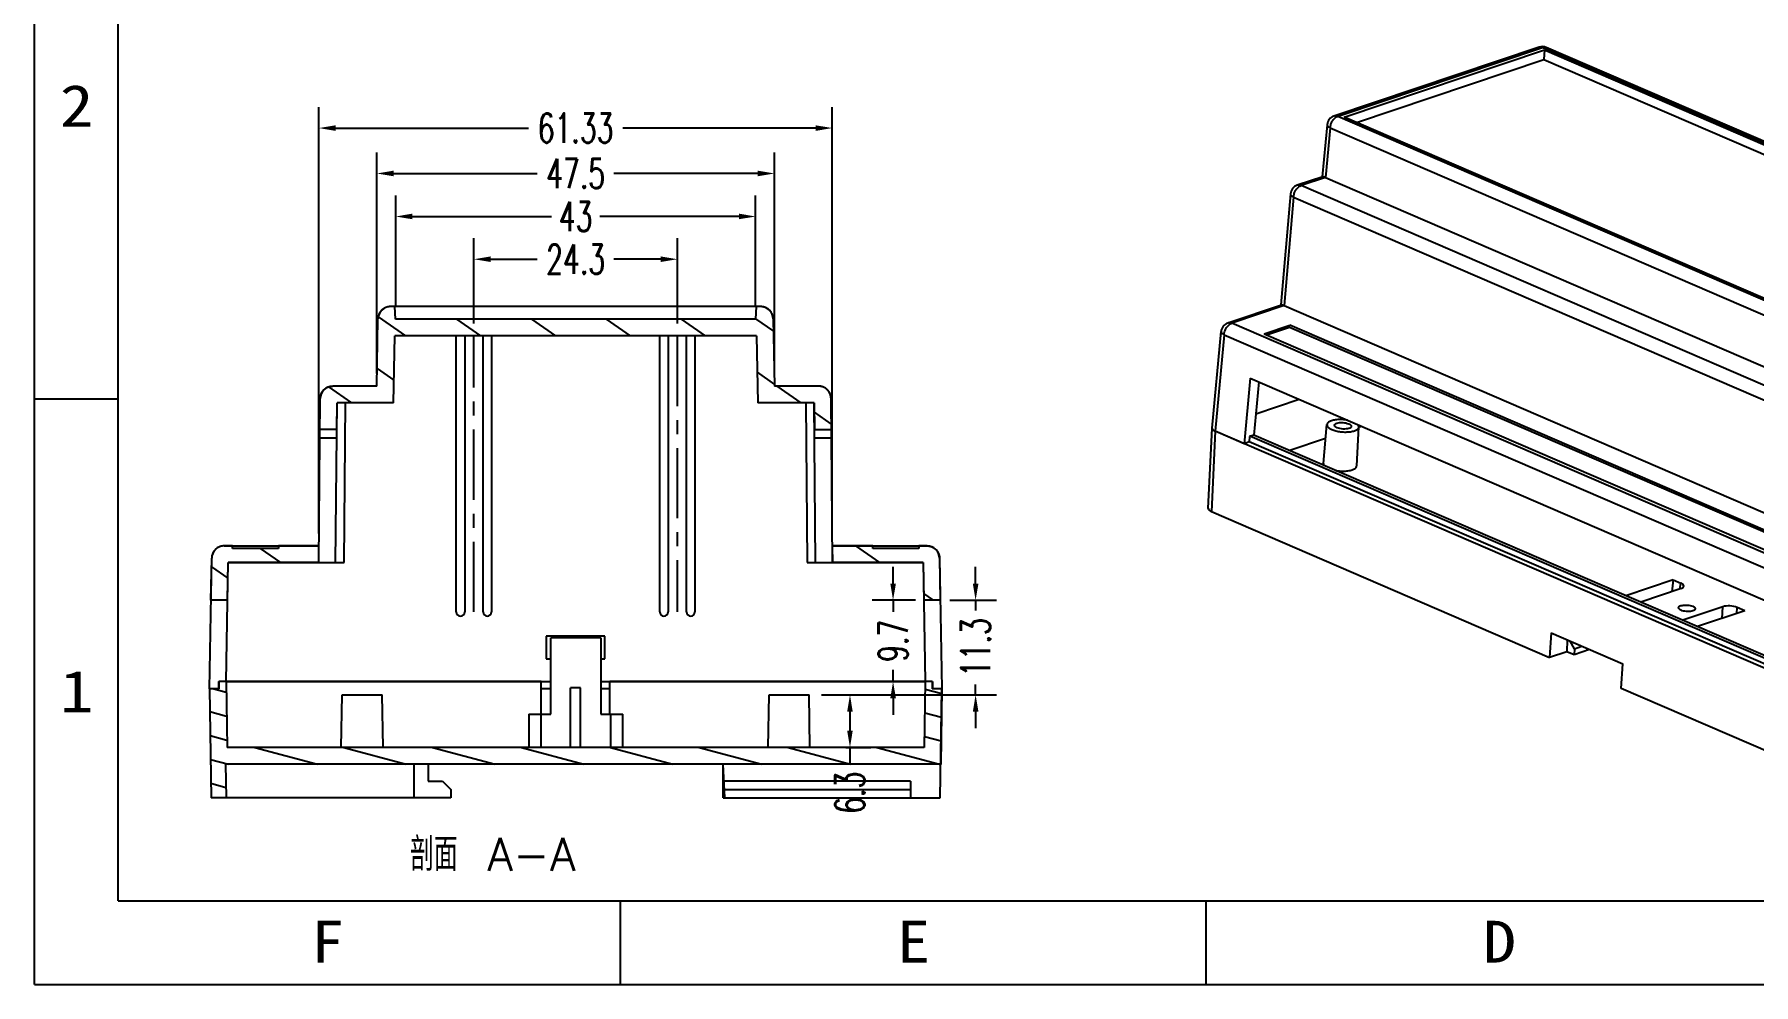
# Model space of a CAD drawing. Header units: millimetres. Extents: x 935 to 1355, y 520 to 817.
# Drawn here: x 934.9 to 1140.3, y 520 to 633.5 of the extents above; entities that cross this region are included whole.
import ezdxf
from ezdxf.enums import TextEntityAlignment as Align

# ---------------------------------------------------------------- set-up
doc = ezdxf.new("R2010")
doc.units = ezdxf.units.MM
doc.header["$MEASUREMENT"] = 0
doc.linetypes.add('CENTER', pattern=[50.8, 31.75, -6.35, 6.35, -6.35])
doc.layers.get('0').update_dxf_attribs({"linetype": 'CONTINUOUS'})
doc.layers.get('Defpoints').update_dxf_attribs({"linetype": 'CONTINUOUS'})
for name, color, linetype in [('2', 7, 'CONTINUOUS'), ('3', 7, 'CONTINUOUS'), ('dim', 3, 'CONTINUOUS')]:
    doc.layers.add(name, color=color, linetype=linetype)
doc.styles.add('romans', font='romans.shx', dxfattribs={"width": 0.67, "bigfont": 'fangsong.shx'})
doc.styles.get("Standard").update_dxf_attribs({"font": 'txt', "bigfont": 'gbcbig.shx'})
doc.styles.add('TEXTSTYLE_0', font='txt', dxfattribs={"width": 0.8})
doc.dimstyles.new('MSTD', dxfattribs={"dimtxt": 3.5, "dimasz": 2, "dimexe": 2.5, "dimexo": 1.5, "dimgap": 1, "dimtad": 0, "dimzin": 0, "dimdsep": 46, "dimtxsty": 'romans', "dimcen": 0, "dimclrd": 5, "dimclre": 5, "dimclrt": 3, "dimadec": 0, "dimazin": 0, "dimtfac": 1, "dimtdec": 4, "dimtofl": 0, "dimtmove": 0, "dimatfit": 3, "dimfxl": 0, "dimtolj": 1, "dimtzin": 0, "dimarcsym": 0})

# ---------------------------------------------------------------- blocks, each defined once
blk = doc.blocks.new('SUN_6HWZ35TKXU86YGHH1AY77V3D6FJ')
at = {"color": 7, "linetype": 'Continuous'}
for p, q in [((-420, 0), (-420, 297)), ((-410, 10), (-410, 287)), ((-420, 70), (-410, 70)), ((-410, 10), (-10, 10)), ((-350, 0), (-350, 10)), ((-280, 0), (-280, 10)), ((-420, 0), (0, 0))]:
    blk.add_line(p, q, dxfattribs=at)
at = {"color": 2, "style": 'TEXTSTYLE_0'}
for s, width, p, p2 in [('2', 1.030029, (-416.95, 102.54), (-412.95, 102.54)), ('1', 1.030029, (-416.95, 32.54), (-412.95, 32.54)), ('F', 0.937143, (-386.98, 2.63), (-382.98, 2.63)), ('E', 0.858217, (-316.98, 2.63), (-312.98, 2.63)), ('D', 0.792749, (-246.98, 2.63), (-242.98, 2.63))]:
    blk.add_text(s, height=5, dxfattribs=dict(at, width=width)).set_placement(p, p2, align=Align.FIT)
blk = doc.blocks.new('*U1')
at = {"layer": '2', "color": 7, "linetype": 'Continuous'}
for p, q in [((-117.8, 57.57), (-124.29, 55.38)), ((-131.37, 41.26), (-130.79, 53.26)), ((-130.34, 52.81), (-130.91, 40.81)), ((-18.34, 4.46), (-130.34, 52.81)), ((-22.54, 7.75), (-125.19, 52.06)), ((-22.51, 8.17), (-124.58, 52.24)), ((-113.85, 51.73), (-119.21, 49.92)), ((-114.18, 48.01), (-113.66, 53.81)), ((-109.2, 47.65), (-108.89, 53.47)), ((-108.46, 53.54), (-108.87, 53.4)), ((-22.6, 6.92), (-125.25, 51.24)), ((-130.91, 40.81), (-80.42, 19.01)), ((-61.97, 30.61), (-69.01, 28.25)), ((-60.78, 29.3), (-66.78, 27.28)), ((-61.97, 30.61), (-62.17, 28.83)), ((-61.97, 30.61), (-60.82, 30.11)), ((-60.95, 29.24), (-60.82, 30.11)), ((-54.53, 26.6), (-60.52, 24.58)), ((-51.26, 25.99), (-58.3, 23.62)), ((-54.65, 24.85), (-54.53, 26.6)), ((-52.47, 25.58), (-52.41, 26.49)), ((-51.26, 25.99), (-52.41, 26.49)), ((15.89, 15.15), (42.33, 24.04)), ((41.19, 12.08), (42.33, 24.04)), ((41.61, 12.43), (42.75, 24.39)), ((-80.19, 22.68), (-80.42, 19.01)), ((-80.19, 22.68), (-69.48, 18.06)), ((-77.76, 21.63), (-77.82, 19.88)), ((-76.71, 20.33), (-77.35, 21.45)), ((-76.71, 20.33), (-75.61, 20.7)), ((-77.82, 19.88), (-80.42, 19.01)), ((-76.74, 19.42), (-77.82, 19.88)), ((-76.71, 20.33), (-76.74, 19.42)), ((-74.43, 20.2), (-76.74, 19.42)), ((-69.7, 14.38), (-69.48, 18.06)), ((10.88, 17.19), (14.71, 18.48)), ((10.93, 18.11), (14.77, 19.4)), ((14.3, 20.31), (14.77, 19.4)), ((14.71, 18.48), (14.77, 19.4)), ((-19.21, -7.42), (-69.7, 14.38)), ((-16.23, 4.34), (10.21, 13.24)), ((10.21, 13.24), (9.52, 4.98)), ((13.46, 12.75), (13.57, 14.37)), ((13.46, 12.75), (14.23, 13.01)), ((14.32, 14.08), (13.62, 14.38)), ((13.84, 7.48), (14.24, 13.01)), ((15.2, 6.9), (15.89, 15.15)), ((15.2, 6.9), (25.6, 10.4)), ((25.29, 6.73), (41.19, 12.08)), ((25.29, 6.73), (25.6, 10.4)), ((19.43, 7.02), (17.74, 7.75)), ((18.98, 8.17), (19.54, 7.93)), ((19.54, 7.93), (19.43, 7.02)), ((19.93, 8.49), (19.54, 7.93)), ((21.46, 9), (21.3, 7.65)), ((23.18, 6.84), (23.41, 9.66)), ((9.61, 6.06), (13.84, 7.48)), ((13.84, 7.48), (15.2, 6.9)), ((19.43, 7.02), (21.3, 7.65)), ((23.18, 6.84), (21.3, 7.65)), ((-19.21, -7.42), (-18.34, 4.46)), ((-16.23, 4.34), (-17.09, -7.53)), ((0.15, 1.83), (9.52, 4.98)), ((0.15, 1.83), (-0.15, -1.83)), ((-0.15, -1.83), (-17.09, -7.53))]:
    blk.add_line(p, q, dxfattribs=at)
blk.add_arc((-661.08, 69.63), 677.68, 355.20814, 355.34554, dxfattribs=at)
for centre, ratio, start_param, end_param in [((-129.3, 53.16), 0.382076, -3.13289, -2.311247), ((-129.87, 41.16), 0.382076, -3.13289, -2.311247), ((-61.86, 29.77), 0.381125, 5.544072, 7.112129), ((-53.45, 26.13), 0.38321, 0.832014, 2.400071), ((41.25, 24.51), 0.382076, -0.740214, -0.009382), ((40.11, 12.54), 0.382076, -0.740214, -0.009381), ((24.22, 7.19), 0.382162, -2.311035, -0.740239), ((-17.3, 4.81), 0.382256, -2.310982, -0.740422), ((-18.17, -7.07), 0.382256, -2.310982, -0.740422)]:
    blk.add_ellipse(centre, major_axis=(1.5, -0.11), ratio=ratio, start_param=start_param, end_param=end_param, dxfattribs=at)
for points, start_tangent, end_tangent in [([(-112.99, 54.37), (-113.42, 54.16), (-113.64, 53.9), (-113.65, 53.81)], (-0.947798, -0.318872), (-0.063635, -0.997973)), ([(-110.58, 54.46), (-110.94, 54.52), (-111.69, 54.56), (-112.39, 54.51), (-112.99, 54.37)], (-0.984382, 0.176047), (-0.947798, -0.318872)), ([(-112.52, 53.72), (-112.43, 53.88), (-112.17, 54.02)], (0.114663, 0.993404), (0.947798, 0.318872)), ([(-112.17, 54.02), (-111.77, 54.1), (-111.3, 54.11), (-110.82, 54.05), (-110.41, 53.92), (-110.13, 53.75), (-110.03, 53.56), (-110.03, 53.54)], (0.947798, 0.318872), (-0.114663, -0.993404)), ([(-113.65, 53.81), (-113.62, 53.61), (-113.38, 53.33), (-112.93, 53.07), (-112.32, 52.87), (-111.61, 52.74), (-110.86, 52.7), (-110.15, 52.75), (-109.56, 52.89)], (-0.063635, -0.997973), (0.947798, 0.318872)), ([(-110.38, 53.24), (-110.78, 53.16), (-111.25, 53.15), (-111.73, 53.21), (-112.14, 53.34), (-112.42, 53.51), (-112.52, 53.7), (-112.52, 53.72)], (-0.947798, -0.318872), (0.114663, 0.993404)), ([(-110.03, 53.54), (-110.11, 53.38), (-110.38, 53.24)], (-0.114663, -0.993404), (-0.947798, -0.318872)), ([(-109.56, 52.89), (-109.13, 53.1), (-108.91, 53.36), (-108.89, 53.46)], (0.947798, 0.318872), (0.032104, 0.999485)), ([(-108.89, 53.46), (-108.93, 53.64), (-109.03, 53.81)], (0.032104, 0.999485), (-0.6753, 0.737543)), ([(-114.18, 48.01), (-114.15, 47.81), (-114.07, 47.67)], (-0.063629, -0.997974), (0.621738, -0.783225)), ([(-112.33, 46.94), (-112.04, 46.9), (-111.26, 46.85), (-110.52, 46.91), (-109.9, 47.05)], (0.986969, -0.16091), (0.947798, 0.318872)), ([(-109.9, 47.05), (-109.45, 47.27), (-109.22, 47.54), (-109.2, 47.65)], (0.947798, 0.318872), (0.032096, 0.999485)), ([(-61.15, 26.46), (-61.14, 26.48), (-61.04, 26.63), (-60.8, 26.76)], (0.037948, 0.99928), (0.947798, 0.318872)), ([(-59, 25.98), (-59.35, 25.9), (-59.77, 25.88), (-60.2, 25.92), (-60.6, 26.01), (-60.91, 26.15), (-61.1, 26.31), (-61.15, 26.46)], (-0.947798, -0.318872), (0.037948, 0.99928)), ([(-60.8, 26.76), (-60.45, 26.83), (-60.03, 26.85), (-59.6, 26.81), (-59.2, 26.72), (-58.89, 26.59), (-58.7, 26.43), (-58.65, 26.28)], (0.947798, 0.318872), (-0.037948, -0.99928)), ([(-58.65, 26.28), (-58.66, 26.26), (-58.76, 26.1), (-59, 25.98)], (-0.037948, -0.99928), (-0.947798, -0.318872)), ([(14.28, 13.59), (13.97, 13.6), (13.53, 13.56), (13.52, 13.56)], (-0.997314, 0.073239), (-0.989354, -0.145529))]:
    blk.add_spline(points, degree=3, dxfattribs=dict(at, start_tangent=start_tangent, end_tangent=end_tangent))
at = {"layer": '3', "color": 7, "linetype": 'Continuous'}
for p, q in [((-81.97, 110.21), (-112.62, 99.9)), ((-111.68, 99.99), (-81.77, 110.05)), ((-111.07, 99.72), (-81.16, 109.78)), ((-109.26, 98.94), (-81.26, 108.36)), ((-81.77, 110.05), (-81.4, 110.17)), ((-81.4, 110.17), (30.04, 62.05)), ((-81.16, 109.78), (-81.26, 108.36)), ((-81.26, 108.36), (27.16, 61.55)), ((-81.16, 109.78), (29.07, 62.19)), ((30.54, 62.05), (-80.9, 110.16)), ((-113.63, 98.61), (-114.35, 90.84)), ((-113.18, 98.15), (-113.86, 90.74)), ((-113.18, 98.15), (-1.74, 50.04)), ((-112.04, 99.86), (-111.68, 99.99)), ((-0.6, 51.74), (-112.04, 99.86)), ((-0.83, 52.13), (-111.07, 99.72)), ((-114.28, 90.84), (-118.09, 89.56)), ((-113.86, 90.74), (-117.51, 89.52)), ((-113.86, 90.74), (-2.31, 42.58)), ((-119.11, 88.26), (-120.52, 71.68)), ((-118.65, 87.8), (-120.04, 71.58)), ((-118.65, 87.8), (-7.09, 39.63)), ((-5.96, 41.35), (-117.51, 89.52)), ((-120.46, 71.67), (-128.46, 68.98)), ((-120.04, 71.58), (-127.88, 68.94)), ((-120.04, 71.58), (-8.25, 23.31)), ((-130.79, 53.27), (-129.47, 67.7)), ((-129.02, 67.23), (-130.34, 52.81)), ((-129.02, 67.23), (-17.22, 18.97)), ((-16.08, 20.68), (-127.88, 68.94)), ((-123.03, 67.37), (-119.22, 68.65)), ((-123.03, 67.37), (-19.58, 22.7)), ((-122.68, 67.22), (-119.24, 68.37)), ((-119.24, 68.37), (-119.22, 68.65)), ((-119.24, 68.37), (-16.14, 23.86)), ((-15.77, 23.99), (-119.22, 68.65)), ((-0.83, 52.13), (29.07, 62.19)), ((29.68, 61.93), (-0.22, 51.87)), ((30.04, 62.05), (29.68, 61.93)), ((-125.13, 60.73), (-126.03, 50.95)), ((-125.13, 60.73), (-21.89, 16.16)), ((-123.85, 60.18), (-124.58, 52.24)), ((0.38, 49.91), (31.02, 60.22)), ((30.57, 51.48), (31.02, 60.22)), ((31.44, 60.59), (31.04, 52.77)), ((-117.79, 57.56), (-124.29, 55.38)), ((34.26, 54.88), (31.09, 53.82)), ((31.21, 56.2), (34.26, 54.88)), ((31.22, 56.4), (34.75, 54.88)), ((-126.03, 50.95), (-130.34, 52.81)), ((-125.2, 52.03), (-125.27, 51.21)), ((-124.58, 52.24), (-125.2, 52.03)), ((-0.22, 51.87), (-0.6, 51.74)), ((30.57, 51.48), (35.24, 53.05)), ((34.21, 35.43), (35.24, 53.05)), ((35.66, 53.41), (34.68, 36.72)), ((-125.27, 51.21), (-126.03, 50.95)), ((-2.31, 42.58), (-1.74, 50.04)), ((0.38, 49.91), (-0.31, 41.09)), ((-2.31, 42.58), (-5.96, 41.35)), ((-4.97, 39.52), (-0.31, 41.09)), ((37.25, 41.82), (34.94, 41.05)), ((35.02, 42.5), (36.88, 41.7)), ((37.25, 41.82), (35.04, 42.78)), ((35.07, 43.28), (42.1, 40.25)), ((42.59, 40.24), (35.08, 43.49)), ((-8.25, 23.31), (-7.09, 39.63)), ((-4.97, 39.52), (-6.23, 21.82)), ((42.1, 40.25), (34.74, 37.78)), ((42.75, 24.41), (43.5, 38.79)), ((34.21, 35.43), (43.08, 38.41)), ((42.33, 24.04), (43.08, 38.41)), ((-15.77, 23.99), (-19.58, 22.7)), ((-16.23, 4.34), (42.33, 24.04)), ((-8.24, 23.31), (-16.08, 20.68)), ((-15.1, 18.84), (-6.23, 21.82)), ((11.01, 19.2), (15.86, 20.83)), ((15.86, 20.83), (15.69, 18.34)), ((-18.34, 4.46), (-17.22, 18.97)), ((-15.1, 18.84), (-16.23, 4.34)), ((10.84, 16.7), (11.01, 19.2)), ((15.69, 18.34), (10.84, 16.7)), ((14.35, 20.33), (14.35, 20.21)), ((14.73, 18.75), (15.69, 18.34)), ((-21.89, 16.16), (-22.65, 6.32)), ((-18.34, 4.46), (-22.65, 6.32))]:
    blk.add_line(p, q, dxfattribs=at)
for centre, start, end in [((-81.5, 108.78), 66.6485, 108.5853), ((-112.14, 98.48), 108.5947, 174.7761), ((-117.61, 88.14), 108.5947, 175.1346), ((-127.98, 67.56), 108.5947, 174.7762), ((29.94, 60.67), 357.0248, 66.6485), ((34.16, 53.5), 356.6593, 66.6478), ((42, 38.87), 357.0246, 66.6469)]:
    blk.add_arc(centre, 1.5, start, end, dxfattribs=at)
for centre, ratio, start_param, end_param in [((-129.3, 53.16), 0.382112, 3.133693, 3.971909), ((41.25, 24.51), 0.382112, -0.740327, 0.007254), ((-17.3, 4.81), 0.382228, -2.311105, -0.740461)]:
    blk.add_ellipse(centre, major_axis=(1.5, -0.11), ratio=ratio, start_param=start_param, end_param=end_param, dxfattribs=at)
for points, start_tangent, end_tangent in [([(-81.97, 110.21), (-81.73, 110.24), (-81.4, 110.17)], (0.94872, 0.316119), (0.91866, -0.395048)), ([(-81.4, 110.17), (-81.08, 110.21), (-80.9, 110.16)], (0.947798, 0.318872), (0.919365, -0.393406)), ([(-113.63, 98.61), (-113.61, 98.49), (-113.46, 98.31), (-113.18, 98.15)], (-0.061712, -0.998094), (0.914164, -0.405345)), ([(-113.18, 98.15), (-113.09, 98.59), (-112.92, 99.02), (-112.66, 99.4), (-112.36, 99.68), (-112.04, 99.86)], (0.084194, 0.996449), (0.947798, 0.318872)), ([(-112.04, 99.86), (-112.38, 99.93), (-112.62, 99.9)], (-0.91866, 0.395048), (-0.94872, -0.316119)), ([(-114.1, 90.83), (-114.27, 90.84), (-114.29, 90.83)], (-0.959812, 0.280642), (-0.917719, -0.39723)), ([(-113.86, 90.74), (-114.1, 90.83)], (-0.915351, 0.402656), (-0.959812, 0.280642)), ([(-119.1, 88.26), (-119.08, 88.14), (-118.93, 87.96), (-118.65, 87.8)], (-0.058024, -0.998315), (0.914182, -0.405304)), ([(-118.65, 87.8), (-118.57, 88.24), (-118.39, 88.67), (-118.14, 89.05), (-117.84, 89.34), (-117.51, 89.52)], (0.077896, 0.996961), (0.947683, 0.319214)), ([(-117.51, 89.52), (-117.85, 89.59), (-118.09, 89.56)], (-0.917558, 0.397602), (-0.948706, -0.316159)), ([(-120.27, 71.66), (-120.44, 71.68), (-120.46, 71.67)], (-0.958956, 0.283556), (-0.915847, -0.401527)), ([(-120.04, 71.58), (-120.27, 71.66)], (-0.915333, 0.402697), (-0.958956, 0.283556)), ([(-129.47, 67.7), (-129.45, 67.58), (-129.3, 67.4), (-129.02, 67.23)], (-0.061703, -0.998095), (0.914164, -0.405345)), ([(-129.02, 67.23), (-128.93, 67.67), (-128.75, 68.1), (-128.5, 68.48), (-128.2, 68.77), (-127.88, 68.94)], (0.084194, 0.996449), (0.947798, 0.318872)), ([(-127.88, 68.94), (-128.21, 69.02), (-128.46, 68.98)], (-0.917552, 0.397616), (-0.948706, -0.316159)), ([(30.54, 62.05), (30.36, 62.1), (30.04, 62.05)], (-0.919365, 0.393406), (-0.947798, -0.318872)), ([(30.04, 62.05), (30.37, 61.84), (30.65, 61.52), (30.87, 61.12), (31, 60.67), (31.02, 60.22)], (0.917519, -0.397691), (-0.064621, -0.99791)), ([(31.02, 60.22), (31.29, 60.36), (31.43, 60.53), (31.44, 60.59)], (0.941134, 0.338033), (0.032269, 0.999479)), ([(34.75, 54.88), (34.57, 54.92), (34.26, 54.88)], (-0.919357, 0.393424), (-0.947798, -0.318871)), ([(34.26, 54.88), (34.58, 54.67), (34.87, 54.35), (35.09, 53.94), (35.21, 53.49), (35.24, 53.05)], (0.918622, -0.395137), (-0.064622, -0.99791)), ([(-0.6, 51.75), (-0.92, 51.57), (-1.22, 51.28), (-1.47, 50.91), (-1.65, 50.48), (-1.74, 50.04)], (-0.947798, -0.318872), (-0.084194, -0.996449)), ([(0.38, 49.91), (0.35, 50.36), (0.23, 50.81), (0.01, 51.21), (-0.27, 51.54), (-0.6, 51.74)], (0.064621, 0.99791), (-0.917519, 0.397691)), ([(31.04, 52.78), (30.99, 52.45), (30.84, 51.99), (30.57, 51.48)], (-0.049848, -0.998757), (-0.540405, -0.841405)), ([(35.24, 53.05), (35.51, 53.18), (35.64, 53.35), (35.65, 53.41)], (0.944499, 0.328515), (0.03628, 0.999342)), ([(-1.74, 50.04), (-1.35, 49.91), (-0.91, 49.83), (-0.44, 49.8), (0, 49.83), (0.38, 49.91)], (0.921954, -0.387298), (0.954174, 0.299253)), ([(-5.95, 41.35), (-6.28, 41.18), (-6.58, 40.89), (-6.83, 40.51), (-7.01, 40.08), (-7.09, 39.63)], (-0.947683, -0.319214), (-0.077896, -0.996961)), ([(-4.97, 39.52), (-5, 39.97), (-5.13, 40.42), (-5.34, 40.82), (-5.63, 41.14), (-5.95, 41.35)], (0.064621, 0.99791), (-0.918622, 0.395137)), ([(-2.31, 42.58), (-2.02, 42.44), (-1.67, 42.23), (-1.33, 41.99), (-0.96, 41.71), (-0.62, 41.41), (-0.31, 41.09)], (0.920771, -0.390102), (0.66622, -0.745755)), ([(-7.09, 39.63), (-6.71, 39.51), (-6.26, 39.43), (-5.79, 39.41), (-5.35, 39.44), (-4.97, 39.52)], (0.921937, -0.38734), (0.951023, 0.30912)), ([(42.59, 40.24), (42.41, 40.29), (42.1, 40.25)], (-0.919528, 0.393024), (-0.947798, -0.318872)), ([(42.1, 40.25), (42.42, 40.04), (42.71, 39.72), (42.93, 39.31), (43.05, 38.86), (43.08, 38.41)], (0.918628, -0.395124), (-0.06462, -0.99791)), ([(43.08, 38.41), (43.35, 38.55), (43.48, 38.72), (43.5, 38.79)], (0.941134, 0.338033), (0.032282, 0.999479)), ([(34.68, 36.73), (34.64, 36.41), (34.49, 35.94), (34.21, 35.43)], (-0.056258, -0.998416), (-0.542805, -0.839859)), ([(-8.25, 23.31), (-7.95, 23.17), (-7.6, 22.96), (-7.26, 22.72), (-6.89, 22.44), (-6.55, 22.14), (-6.23, 21.82)], (0.920789, -0.390061), (0.670826, -0.741615)), ([(-16.08, 20.67), (-16.4, 20.5), (-16.7, 20.21), (-16.95, 19.84), (-17.13, 19.41), (-17.22, 18.97)], (-0.947798, -0.318872), (-0.084194, -0.996449)), ([(-15.1, 18.84), (-15.13, 19.29), (-15.25, 19.74), (-15.47, 20.14), (-15.75, 20.46), (-16.08, 20.67)], (0.064621, 0.99791), (-0.918628, 0.395124)), ([(-17.22, 18.97), (-16.83, 18.84), (-16.39, 18.76), (-15.92, 18.73), (-15.48, 18.76), (-15.1, 18.84)], (0.921954, -0.387298), (0.954174, 0.299253))]:
    blk.add_spline(points, degree=3, dxfattribs=dict(at, start_tangent=start_tangent, end_tangent=end_tangent))
blk = doc.blocks.new('*D23')
at = {"layer": 'Defpoints', "color": 0}
for p in [(1021.06, 611.78), (978.06, 599.51), (1021.06, 599.51)]:
    blk.add_point(p, dxfattribs=at)
at = {"layer": 'dim', "color": 5, "lineweight": -2}
for p, q in [((978.06, 601.01), (978.06, 614.28)), ((1021.06, 601.01), (1021.06, 614.28)), ((980.06, 611.78), (996.66, 611.78)), ((1019.06, 611.78), (1002.45, 611.78))]:
    blk.add_line(p, q, dxfattribs=at)
at = {"layer": 'dim', "color": 5}
for points in [[(980.06, 612.12), (980.06, 611.45), (978.06, 611.78)], [(1019.06, 612.12), (1019.06, 611.45), (1021.06, 611.78)]]:
    blk.add_solid(points, dxfattribs=at)
at = {"layer": 'dim', "color": 3, "insert": (999.56, 611.78), "char_height": 3.5, "attachment_point": 5, "style": 'romans'}
blk.add_mtext('43', dxfattribs=at)
blk = doc.blocks.new('*D26')
at = {"layer": 'Defpoints', "color": 0}
for p in [(1023.31, 616.92), (975.81, 591.51), (1023.31, 591.51)]:
    blk.add_point(p, dxfattribs=at)
at = {"layer": 'dim', "color": 5, "lineweight": -2}
for p, q in [((975.81, 593.01), (975.81, 619.42)), ((1023.31, 593.01), (1023.31, 619.42)), ((977.81, 616.92), (994.98, 616.92)), ((1021.31, 616.92), (1004.13, 616.92))]:
    blk.add_line(p, q, dxfattribs=at)
at = {"layer": 'dim', "color": 5}
for points in [[(977.81, 617.26), (977.81, 616.59), (975.81, 616.92)], [(1021.31, 617.26), (1021.31, 616.59), (1023.31, 616.92)]]:
    blk.add_solid(points, dxfattribs=at)
at = {"layer": 'dim', "color": 3, "insert": (999.56, 616.92), "char_height": 3.5, "attachment_point": 5, "style": 'romans'}
blk.add_mtext('47.5', dxfattribs=at)
blk = doc.blocks.new('*D27')
at = {"layer": 'Defpoints', "color": 0}
for p in [(1030.22, 622.35), (968.89, 572.41), (1030.22, 572.41)]:
    blk.add_point(p, dxfattribs=at)
at = {"layer": 'dim', "color": 5, "lineweight": -2}
for p, q in [((968.89, 573.91), (968.89, 624.85)), ((1030.22, 573.91), (1030.22, 624.85)), ((970.89, 622.35), (993.92, 622.35)), ((1028.22, 622.35), (1005.19, 622.35))]:
    blk.add_line(p, q, dxfattribs=at)
at = {"layer": 'dim', "color": 5}
for points in [[(970.89, 622.68), (970.89, 622.01), (968.89, 622.35)], [(1028.22, 622.68), (1028.22, 622.01), (1030.22, 622.35)]]:
    blk.add_solid(points, dxfattribs=at)
at = {"layer": 'dim', "color": 3, "insert": (999.56, 622.35), "char_height": 3.5, "attachment_point": 5, "style": 'romans'}
blk.add_mtext('61.33', dxfattribs=at)
blk = doc.blocks.new('*D32')
at = {"layer": 'Defpoints', "color": 0}
for p in [(1027.45, 554.61), (1030.35, 548.31), (1032.33, 548.31)]:
    blk.add_point(p, dxfattribs=at)
at = {"layer": 'dim', "color": 5, "lineweight": -2}
for p, q in [((1028.95, 554.61), (1034.83, 554.61)), ((1032.33, 552.61), (1032.33, 550.31)), ((1031.85, 548.31), (1034.83, 548.31)), ((1032.33, 548.31), (1032.33, 546.31))]:
    blk.add_line(p, q, dxfattribs=at)
at = {"layer": 'dim', "color": 5}
for points in [[(1032, 552.61), (1032.66, 552.61), (1032.33, 554.61)], [(1032, 550.31), (1032.66, 550.31), (1032.33, 548.31)]]:
    blk.add_solid(points, dxfattribs=at)
at = {"layer": 'dim', "color": 3, "insert": (1032.33, 542.91), "char_height": 3.5, "attachment_point": 5, "rotation": 90, "style": 'romans'}
blk.add_mtext('6.3', dxfattribs=at)
blk = doc.blocks.new('*D33')
at = {"layer": 'Defpoints', "color": 0}
for p in [(1042.76, 565.91), (1028.95, 554.61), (1047.34, 554.61)]:
    blk.add_point(p, dxfattribs=at)
at = {"layer": 'dim', "color": 5, "lineweight": -2}
for p, q in [((1047.34, 567.91), (1047.34, 569.91)), ((1044.26, 565.91), (1049.84, 565.91)), ((1047.34, 565.91), (1047.34, 564.67)), ((1030.45, 554.61), (1049.84, 554.61)), ((1047.34, 554.61), (1047.34, 555.85)), ((1047.34, 552.61), (1047.34, 550.61))]:
    blk.add_line(p, q, dxfattribs=at)
at = {"layer": 'dim', "color": 5}
for points in [[(1047.01, 567.91), (1047.68, 567.91), (1047.34, 565.91)], [(1047.01, 552.61), (1047.68, 552.61), (1047.34, 554.61)]]:
    blk.add_solid(points, dxfattribs=at)
at = {"layer": 'dim', "color": 3, "insert": (1047.34, 560.26), "char_height": 3.5, "attachment_point": 5, "rotation": 90, "style": 'romans'}
blk.add_mtext('11.3', dxfattribs=at)
blk = doc.blocks.new('*D34')
at = {"layer": 'Defpoints', "color": 0}
for p in [(1041.64, 565.91), (1037.48, 556.21), (1041.73, 556.21)]:
    blk.add_point(p, dxfattribs=at)
at = {"layer": 'dim', "color": 5, "lineweight": -2}
for p, q in [((1037.48, 567.91), (1037.48, 569.91)), ((1040.14, 565.91), (1034.98, 565.91)), ((1037.48, 565.91), (1037.48, 564.52)), ((1037.48, 556.21), (1037.48, 557.6)), ((1040.23, 556.21), (1034.98, 556.21)), ((1037.48, 554.21), (1037.48, 552.21))]:
    blk.add_line(p, q, dxfattribs=at)
at = {"layer": 'dim', "color": 5}
for points in [[(1037.15, 567.91), (1037.82, 567.91), (1037.48, 565.91)], [(1037.15, 554.21), (1037.82, 554.21), (1037.48, 556.21)]]:
    blk.add_solid(points, dxfattribs=at)
at = {"layer": 'dim', "color": 3, "insert": (1037.48, 561.06), "char_height": 3.5, "attachment_point": 5, "rotation": 90, "style": 'romans'}
blk.add_mtext('9.7', dxfattribs=at)
blk = doc.blocks.new('*D35')
at = {"layer": 'Defpoints', "color": 0}
for p in [(1011.71, 606.67), (987.41, 597.51), (1011.71, 597.51)]:
    blk.add_point(p, dxfattribs=at)
at = {"layer": 'dim', "color": 5, "lineweight": -2}
for p, q in [((987.41, 599.01), (987.41, 609.17)), ((1011.71, 599.01), (1011.71, 609.17)), ((989.41, 606.67), (994.98, 606.67)), ((1009.71, 606.67), (1004.13, 606.67))]:
    blk.add_line(p, q, dxfattribs=at)
at = {"layer": 'dim', "color": 5}
for points in [[(989.41, 607.01), (989.41, 606.34), (987.41, 606.67)], [(1009.71, 607.01), (1009.71, 606.34), (1011.71, 606.67)]]:
    blk.add_solid(points, dxfattribs=at)
at = {"layer": 'dim', "color": 3, "insert": (999.56, 606.67), "char_height": 3.5, "attachment_point": 5, "style": 'romans'}
blk.add_mtext('24.3', dxfattribs=at)

msp = doc.modelspace()

# ---------------------------------------------------------------- hatches: boundary and pattern name
h = msp.add_hatch()
h.set_pattern_fill('A', color=2, scale=5.130248, angle=325, style=0)
h.set_pattern_definition([(325, (844.5207, 460.116), (2.94259, 4.20245), [])])
edge = h.paths.add_edge_path()
edge.add_line((1021.057, 599.511), (978.056, 599.511))
edge.add_line((978.056, 599.511), (977.978, 601.011))
edge.add_line((977.978, 601.011), (977.446, 601.011))
edge.add_spline(control_points=[(977.446, 601.011), (976.58, 601.011), (975.962, 600.403), (975.947, 599.537)], knot_values=[0, 0, 0, 0, 1, 1, 1, 1], degree=3, periodic=0)
edge.add_line((975.947, 599.537), (975.806, 591.511))
edge.add_line((975.806, 591.511), (970.543, 591.511))
edge.add_spline(control_points=[(969.044, 590.024), (969.051, 590.896), (969.671, 591.511), (970.543, 591.511)], knot_values=[0, 0, 0, 0, 1, 1, 1, 1], degree=3, periodic=0)
edge.add_line((969.044, 590.024), (969.011, 586.331))
edge.add_line((969.011, 586.331), (971.029, 586.331))
edge.add_line((971.029, 586.331), (971.056, 589.511))
edge.add_line((971.056, 589.511), (977.806, 589.511))
edge.add_line((977.806, 589.511), (977.946, 597.511))
edge.add_line((977.946, 597.511), (1021.167, 597.511))
edge.add_line((1021.167, 597.511), (1021.306, 589.511))
edge.add_line((1021.306, 589.511), (1028.056, 589.511))
edge.add_line((1028.056, 589.511), (1028.084, 586.331))
edge.add_line((1028.084, 586.331), (1030.102, 586.331))
edge.add_line((1030.102, 586.331), (1030.069, 590.024))
edge.add_spline(control_points=[(1030.069, 590.024), (1030.062, 590.896), (1029.442, 591.511), (1028.57, 591.511)], knot_values=[0, 0, 0, 0, 1, 1, 1, 1], degree=3, periodic=0)
edge.add_line((1028.57, 591.511), (1023.306, 591.511))
edge.add_line((1023.306, 591.511), (1023.166, 599.537))
edge.add_spline(control_points=[(1023.166, 599.537), (1023.151, 600.403), (1022.533, 601.011), (1021.667, 601.011)], knot_values=[0, 0, 0, 0, 1, 1, 1, 1], degree=3, periodic=0)
edge.add_line((1021.667, 601.011), (1021.135, 601.011))
edge.add_line((1021.135, 601.011), (1021.057, 599.511))
edge = h.paths.add_edge_path()
edge.add_line((968.872, 570.411), (968.89, 572.411))
edge.add_line((968.89, 572.411), (964.056, 572.411))
edge.add_line((964.056, 572.411), (964.056, 572.111))
edge.add_line((964.056, 572.111), (958.556, 572.111))
edge.add_line((958.556, 572.111), (958.556, 572.411))
edge.add_line((958.556, 572.411), (957.579, 572.411))
edge.add_spline(control_points=[(957.579, 572.411), (956.712, 572.411), (956.094, 571.803), (956.079, 570.937)], knot_values=[0, 0, 0, 0, 1, 1, 1, 1], degree=3, periodic=0)
edge.add_line((956.079, 570.937), (955.992, 565.911))
edge.add_line((955.992, 565.911), (957.976, 565.911))
edge.add_line((957.976, 565.911), (958.054, 570.411))
edge.add_line((958.054, 570.411), (968.872, 570.411))
edge = h.paths.add_edge_path()
edge.add_line((1030.223, 572.411), (1030.241, 570.411))
edge.add_line((1030.241, 570.411), (1041.059, 570.411))
edge.add_line((1041.059, 570.411), (1041.137, 565.911))
edge.add_line((1041.137, 565.911), (1043.121, 565.911))
edge.add_line((1043.121, 565.911), (1043.034, 570.937))
edge.add_spline(control_points=[(1041.534, 572.411), (1042.401, 572.411), (1043.019, 571.803), (1043.034, 570.937)], knot_values=[0, 0, 0, 0, 1, 1, 1, 1], degree=3, periodic=0)
edge.add_line((1041.534, 572.411), (1040.556, 572.411))
edge.add_line((1040.556, 572.411), (1040.556, 572.111))
edge.add_line((1040.556, 572.111), (1035.056, 572.111))
edge.add_line((1035.056, 572.111), (1035.056, 572.411))
edge.add_line((1035.056, 572.411), (1030.223, 572.411))
h = msp.add_hatch()
h.set_pattern_fill('DEFAULT__1', color=2, scale=2.747573, angle=165, style=0)
h.set_pattern_definition([(165, (844.5207, 460.1158), (-0.711124, -2.653952), [])])
h.paths.add_polyline_path([(1043.168, 546.311), (957.745, 546.311), (957.807, 542.311), (956.006, 542.311), (955.806, 555.311), (956.976, 555.311), (956.976, 556.211), (957.793, 556.211), (957.914, 548.311), (1041.199, 548.311), (1041.32, 556.211), (1042.136, 556.211), (1042.136, 555.311), (1043.306, 555.311)])

# ---------------------------------------------------------------- linework, layer by layer
at = {"color": 7, "linetype": 'Continuous'}
for p, q in [((977.978, 601.011), (977.446, 601.011)), ((978.056, 599.511), (977.978, 601.011)), ((1021.135, 601.011), (1021.057, 599.511)), ((1021.667, 601.011), (1021.135, 601.011)), ((975.806, 591.511), (975.947, 599.537)), ((1021.057, 599.511), (978.056, 599.511)), ((1023.166, 599.537), (1023.306, 591.511)), ((977.806, 589.511), (977.946, 597.511)), ((1021.167, 597.511), (977.946, 597.511)), ((1021.167, 597.511), (1021.306, 589.511)), ((975.806, 591.511), (970.543, 591.511)), ((1028.57, 591.511), (1023.306, 591.511)), ((969.011, 586.331), (969.044, 590.024)), ((971.029, 586.331), (971.056, 589.511)), ((977.806, 589.511), (971.056, 589.511)), ((1028.056, 589.511), (1021.306, 589.511)), ((1028.056, 589.511), (1028.084, 586.331)), ((1030.069, 590.024), (1030.102, 586.331)), ((971.029, 586.331), (969.011, 586.331)), ((1028.084, 586.331), (1030.102, 586.331)), ((958.556, 572.411), (957.579, 572.411)), ((958.556, 572.111), (958.556, 572.411)), ((964.056, 572.111), (958.556, 572.111)), ((964.056, 572.411), (964.056, 572.111)), ((968.89, 572.411), (964.056, 572.411)), ((968.872, 570.411), (968.89, 572.411)), ((1030.223, 572.411), (1030.241, 570.411)), ((1035.056, 572.411), (1030.223, 572.411)), ((1035.056, 572.111), (1035.056, 572.411)), ((1040.556, 572.111), (1035.056, 572.111)), ((1040.556, 572.411), (1040.556, 572.111)), ((1041.534, 572.411), (1040.556, 572.411)), ((955.992, 565.911), (956.079, 570.937)), ((957.976, 565.911), (958.054, 570.411)), ((968.872, 570.411), (958.054, 570.411)), ((1041.059, 570.411), (1030.241, 570.411)), ((1041.059, 570.411), (1041.137, 565.911)), ((1043.034, 570.937), (1043.121, 565.911)), ((957.976, 565.911), (955.992, 565.911)), ((1043.121, 565.911), (1041.137, 565.911)), ((955.806, 555.311), (956.006, 542.311)), ((956.976, 555.311), (955.806, 555.311)), ((956.976, 555.311), (956.976, 556.211)), ((957.793, 556.211), (956.976, 556.211)), ((957.793, 556.211), (957.914, 548.311)), ((1041.32, 556.211), (1041.199, 548.311)), ((1042.136, 556.211), (1041.32, 556.211)), ((1042.136, 556.211), (1042.136, 555.311)), ((1043.306, 555.311), (1042.136, 555.311)), ((1043.306, 555.311), (1043.168, 546.311)), ((1041.199, 548.311), (957.914, 548.311)), ((1043.168, 546.311), (957.745, 546.311)), ((957.745, 546.311), (957.807, 542.311)), ((957.807, 542.311), (956.006, 542.311))]:
    msp.add_line(p, q, dxfattribs=at)
for points, start_tangent, end_tangent in [([(977.446, 601.011), (977.413, 601.01), (977.38, 601.009), (977.347, 601.007), (977.313, 601.005), (977.279, 601.001), (977.245, 600.997), (977.21, 600.992), (977.176, 600.986), (977.141, 600.979), (977.107, 600.972), (977.072, 600.963), (977.038, 600.954), (977.003, 600.944), (976.968, 600.932), (976.934, 600.92), (976.9, 600.907), (976.865, 600.894), (976.831, 600.879), (976.798, 600.863), (976.764, 600.846), (976.731, 600.829), (976.698, 600.811), (976.665, 600.791), (976.633, 600.771), (976.602, 600.75), (976.57, 600.728), (976.54, 600.706), (976.51, 600.682), (976.48, 600.658), (976.451, 600.633), (976.423, 600.607), (976.395, 600.581), (976.368, 600.553), (976.342, 600.525), (976.316, 600.497), (976.291, 600.468), (976.267, 600.438), (976.244, 600.408), (976.222, 600.377), (976.2, 600.346), (976.179, 600.314), (976.16, 600.282), (976.141, 600.249), (976.123, 600.216), (976.105, 600.183), (976.089, 600.149), (976.074, 600.116), (976.059, 600.082), (976.046, 600.048), (976.033, 600.013), (976.021, 599.979), (976.01, 599.945), (976.001, 599.91), (975.991, 599.876), (975.983, 599.841), (975.976, 599.807), (975.969, 599.772), (975.964, 599.738), (975.959, 599.704), (975.955, 599.67), (975.952, 599.637), (975.949, 599.603), (975.948, 599.57), (975.947, 599.537)], (-1, 0), (-0.0174524, -0.9998477)), ([(1023.166, 599.537), (1023.165, 599.57), (1023.164, 599.603), (1023.161, 599.637), (1023.158, 599.67), (1023.154, 599.704), (1023.149, 599.738), (1023.144, 599.772), (1023.137, 599.807), (1023.13, 599.841), (1023.122, 599.876), (1023.112, 599.91), (1023.102, 599.945), (1023.092, 599.979), (1023.08, 600.013), (1023.067, 600.048), (1023.054, 600.082), (1023.039, 600.116), (1023.024, 600.149), (1023.008, 600.183), (1022.99, 600.216), (1022.972, 600.249), (1022.953, 600.282), (1022.933, 600.314), (1022.913, 600.346), (1022.891, 600.377), (1022.869, 600.408), (1022.846, 600.438), (1022.822, 600.468), (1022.797, 600.497), (1022.771, 600.525), (1022.745, 600.553), (1022.718, 600.581), (1022.69, 600.607), (1022.662, 600.633), (1022.633, 600.658), (1022.603, 600.682), (1022.573, 600.706), (1022.543, 600.728), (1022.511, 600.75), (1022.48, 600.771), (1022.448, 600.791), (1022.415, 600.811), (1022.382, 600.829), (1022.349, 600.846), (1022.315, 600.863), (1022.282, 600.879), (1022.248, 600.894), (1022.213, 600.907), (1022.179, 600.92), (1022.145, 600.932), (1022.11, 600.944), (1022.075, 600.954), (1022.041, 600.963), (1022.006, 600.972), (1021.972, 600.979), (1021.937, 600.986), (1021.903, 600.992), (1021.868, 600.997), (1021.834, 601.001), (1021.8, 601.005), (1021.766, 601.007), (1021.733, 601.009), (1021.7, 601.01), (1021.667, 601.011)], (-0.0174524, 0.9998477), (-1, 0)), ([(969.044, 590.024), (969.044, 590.057), (969.046, 590.09), (969.048, 590.124), (969.051, 590.158), (969.054, 590.192), (969.059, 590.226), (969.064, 590.261), (969.071, 590.295), (969.078, 590.33), (969.086, 590.364), (969.095, 590.399), (969.104, 590.434), (969.115, 590.469), (969.127, 590.503), (969.139, 590.538), (969.153, 590.572), (969.167, 590.607), (969.182, 590.641), (969.198, 590.674), (969.215, 590.708), (969.233, 590.741), (969.252, 590.774), (969.272, 590.806), (969.293, 590.838), (969.314, 590.87), (969.336, 590.901), (969.36, 590.932), (969.384, 590.962), (969.408, 590.991), (969.434, 591.02), (969.46, 591.048), (969.487, 591.076), (969.515, 591.103), (969.544, 591.129), (969.573, 591.154), (969.602, 591.179), (969.633, 591.202), (969.663, 591.225), (969.695, 591.247), (969.727, 591.269), (969.759, 591.289), (969.791, 591.309), (969.824, 591.327), (969.858, 591.345), (969.892, 591.362), (969.925, 591.377), (969.96, 591.392), (969.994, 591.406), (970.029, 591.419), (970.063, 591.432), (970.098, 591.443), (970.133, 591.453), (970.168, 591.463), (970.202, 591.471), (970.237, 591.479), (970.272, 591.486), (970.306, 591.492), (970.341, 591.497), (970.375, 591.501), (970.409, 591.505), (970.443, 591.507), (970.477, 591.509), (970.51, 591.51), (970.543, 591.511)], (0.0087265, 0.9999619), (1, 0)), ([(1030.069, 590.024), (1030.069, 590.057), (1030.067, 590.09), (1030.065, 590.124), (1030.062, 590.158), (1030.059, 590.192), (1030.054, 590.226), (1030.049, 590.261), (1030.042, 590.295), (1030.035, 590.33), (1030.027, 590.364), (1030.018, 590.399), (1030.009, 590.434), (1029.998, 590.469), (1029.986, 590.503), (1029.974, 590.538), (1029.96, 590.572), (1029.946, 590.607), (1029.931, 590.641), (1029.915, 590.674), (1029.898, 590.708), (1029.88, 590.741), (1029.861, 590.774), (1029.841, 590.806), (1029.82, 590.838), (1029.799, 590.87), (1029.777, 590.901), (1029.753, 590.932), (1029.729, 590.962), (1029.705, 590.991), (1029.679, 591.02), (1029.653, 591.048), (1029.626, 591.076), (1029.598, 591.103), (1029.569, 591.129), (1029.54, 591.154), (1029.511, 591.179), (1029.48, 591.202), (1029.45, 591.225), (1029.418, 591.247), (1029.386, 591.269), (1029.354, 591.289), (1029.322, 591.309), (1029.289, 591.327), (1029.255, 591.345), (1029.221, 591.362), (1029.188, 591.377), (1029.153, 591.392), (1029.119, 591.406), (1029.084, 591.419), (1029.05, 591.432), (1029.015, 591.443), (1028.98, 591.453), (1028.945, 591.463), (1028.911, 591.471), (1028.876, 591.479), (1028.841, 591.486), (1028.807, 591.492), (1028.772, 591.497), (1028.738, 591.501), (1028.704, 591.505), (1028.67, 591.507), (1028.636, 591.509), (1028.603, 591.51), (1028.57, 591.511)], (-0.0087265, 0.9999619), (-1, 0)), ([(957.579, 572.411), (957.546, 572.41), (957.513, 572.409), (957.479, 572.407), (957.445, 572.405), (957.411, 572.401), (957.377, 572.397), (957.343, 572.392), (957.309, 572.386), (957.274, 572.379), (957.24, 572.372), (957.205, 572.363), (957.17, 572.354), (957.136, 572.344), (957.101, 572.332), (957.067, 572.32), (957.032, 572.307), (956.998, 572.294), (956.964, 572.279), (956.93, 572.263), (956.897, 572.246), (956.864, 572.229), (956.831, 572.211), (956.798, 572.191), (956.766, 572.171), (956.734, 572.15), (956.703, 572.128), (956.672, 572.106), (956.642, 572.082), (956.613, 572.058), (956.584, 572.033), (956.555, 572.007), (956.528, 571.981), (956.501, 571.953), (956.474, 571.925), (956.449, 571.897), (956.424, 571.868), (956.4, 571.838), (956.377, 571.808), (956.354, 571.777), (956.333, 571.746), (956.312, 571.714), (956.292, 571.682), (956.273, 571.649), (956.255, 571.616), (956.238, 571.583), (956.222, 571.549), (956.206, 571.516), (956.192, 571.482), (956.178, 571.448), (956.166, 571.413), (956.154, 571.379), (956.143, 571.345), (956.133, 571.31), (956.124, 571.276), (956.116, 571.241), (956.109, 571.207), (956.102, 571.172), (956.096, 571.138), (956.092, 571.104), (956.088, 571.07), (956.084, 571.037), (956.082, 571.003), (956.08, 570.97), (956.079, 570.937)], (-1, 0), (-0.0174524, -0.9998477)), ([(1041.534, 572.411), (1041.567, 572.41), (1041.6, 572.409), (1041.634, 572.407), (1041.668, 572.405), (1041.701, 572.401), (1041.736, 572.397), (1041.77, 572.392), (1041.804, 572.386), (1041.839, 572.379), (1041.873, 572.372), (1041.908, 572.363), (1041.943, 572.354), (1041.977, 572.344), (1042.012, 572.332), (1042.046, 572.32), (1042.081, 572.307), (1042.115, 572.294), (1042.149, 572.279), (1042.183, 572.263), (1042.216, 572.246), (1042.249, 572.229), (1042.282, 572.211), (1042.315, 572.191), (1042.347, 572.171), (1042.379, 572.15), (1042.41, 572.128), (1042.441, 572.106), (1042.471, 572.082), (1042.5, 572.058), (1042.529, 572.033), (1042.558, 572.007), (1042.585, 571.981), (1042.612, 571.953), (1042.639, 571.925), (1042.664, 571.897), (1042.689, 571.868), (1042.713, 571.838), (1042.736, 571.808), (1042.759, 571.777), (1042.78, 571.746), (1042.801, 571.714), (1042.821, 571.682), (1042.84, 571.649), (1042.858, 571.616), (1042.875, 571.583), (1042.891, 571.549), (1042.907, 571.516), (1042.921, 571.482), (1042.935, 571.448), (1042.947, 571.413), (1042.959, 571.379), (1042.97, 571.345), (1042.98, 571.31), (1042.989, 571.276), (1042.997, 571.241), (1043.004, 571.207), (1043.011, 571.172), (1043.017, 571.138), (1043.021, 571.104), (1043.025, 571.07), (1043.029, 571.037), (1043.031, 571.003), (1043.033, 570.97), (1043.034, 570.937)], (1, 0), (0.0174524, -0.9998477))]:
    msp.add_spline(points, degree=3, dxfattribs=dict(at, start_tangent=start_tangent, end_tangent=end_tangent))
at = {"layer": '2', "color": 7, "linetype": 'Continuous'}
for p, q in [((1002.582, 561.41), (996.582, 561.41)), ((996.582, 552.31), (996.582, 561.41)), ((1002.582, 561.41), (1002.582, 552.31)), ((955.806, 555.311), (956.006, 542.311)), ((956.976, 555.311), (955.806, 555.311)), ((956.976, 555.311), (956.976, 556.211)), ((995.456, 556.211), (956.976, 556.211)), ((957.793, 556.211), (957.914, 548.311)), ((971.556, 548.311), (971.666, 554.611)), ((971.666, 554.611), (976.447, 554.611)), ((976.556, 548.311), (976.447, 554.611)), ((995.456, 548.311), (995.456, 556.211)), ((1000.156, 555.429), (998.956, 555.429)), ((998.956, 548.311), (998.956, 555.429)), ((1000.156, 548.311), (1000.156, 555.429)), ((1042.136, 556.211), (1003.656, 556.211)), ((1003.656, 552.31), (1003.656, 556.211)), ((1022.556, 548.311), (1022.666, 554.611)), ((1022.666, 554.611), (1027.447, 554.611)), ((1027.556, 548.311), (1027.447, 554.611)), ((1041.32, 556.211), (1041.199, 548.311)), ((1042.136, 556.211), (1042.136, 555.311)), ((1043.306, 555.311), (1042.136, 555.311)), ((1043.106, 542.311), (1043.306, 555.311)), ((993.957, 552.31), (996.582, 552.31)), ((993.957, 552.31), (993.957, 548.311)), ((1002.582, 552.31), (1005.207, 552.31)), ((1003.707, 552.31), (1003.707, 548.311)), ((1005.207, 548.311), (1005.207, 552.31)), ((1041.199, 548.311), (957.914, 548.311)), ((957.745, 546.311), (957.807, 542.311)), ((1043.168, 546.311), (957.745, 546.311)), ((980.245, 546.311), (980.245, 542.311)), ((981.945, 546.311), (981.945, 544.311)), ((981.945, 544.311), (983.645, 544.311)), ((983.645, 544.311), (984.645, 543.311)), ((1017.378, 542.311), (1017.168, 546.311)), ((1017.168, 542.311), (1017.168, 546.311)), ((1039.568, 544.311), (1017.273, 544.311)), ((1039.568, 544.311), (1039.568, 542.311)), ((984.645, 542.311), (956.006, 542.311)), ((984.645, 543.311), (984.645, 542.311)), ((1017.168, 542.311), (1043.106, 542.311)), ((1017.325, 543.311), (1039.568, 543.311))]:
    msp.add_line(p, q, dxfattribs=at)
at = {"layer": '3', "color": 7, "linetype": 'Continuous'}
for p, q in [((1021.667, 601.011), (977.446, 601.011)), ((978.056, 599.511), (977.978, 601.011)), ((1021.135, 601.011), (1021.057, 599.511)), ((975.806, 591.511), (975.947, 599.537)), ((1021.057, 599.511), (978.056, 599.511)), ((1023.166, 599.537), (1023.306, 591.511)), ((977.806, 589.511), (977.946, 597.511)), ((1021.167, 597.511), (977.946, 597.511)), ((985.306, 564.511), (985.306, 597.511)), ((986.306, 597.511), (986.306, 564.511)), ((988.506, 564.511), (988.506, 597.511)), ((989.506, 597.511), (989.506, 564.511)), ((1009.606, 564.511), (1009.606, 597.511)), ((1010.606, 597.511), (1010.606, 564.511)), ((1012.806, 564.511), (1012.806, 597.511)), ((1013.806, 597.511), (1013.806, 564.511)), ((1021.167, 597.511), (1021.306, 589.511)), ((975.806, 591.511), (970.543, 591.511)), ((1028.57, 591.511), (1023.306, 591.511)), ((968.872, 570.411), (969.044, 590.024)), ((970.89, 570.411), (971.056, 589.511)), ((977.806, 589.511), (971.056, 589.511)), ((971.89, 570.411), (972.056, 589.511)), ((1028.056, 589.511), (1021.306, 589.511)), ((1027.056, 589.511), (1027.223, 570.411)), ((1028.223, 570.411), (1028.056, 589.511)), ((1030.241, 570.411), (1030.069, 590.024)), ((971.029, 586.331), (969.011, 586.331)), ((1028.084, 586.331), (1030.102, 586.331)), ((969.003, 585.336), (971.02, 585.336)), ((1028.093, 585.336), (1030.11, 585.336)), ((957.579, 572.411), (968.89, 572.411)), ((958.556, 572.111), (958.556, 572.411)), ((964.056, 572.111), (958.556, 572.111)), ((964.056, 572.411), (964.056, 572.111)), ((1030.223, 572.411), (1041.534, 572.411)), ((1035.056, 572.111), (1035.056, 572.411)), ((1040.556, 572.111), (1035.056, 572.111)), ((1040.556, 572.411), (1040.556, 572.111)), ((955.806, 555.311), (956.079, 570.937)), ((957.806, 556.211), (958.054, 570.411)), ((958.054, 570.411), (971.89, 570.411)), ((1027.223, 570.411), (1041.059, 570.411)), ((1041.059, 570.411), (1041.306, 556.211)), ((1043.034, 570.937), (1043.306, 555.311)), ((957.976, 565.911), (955.992, 565.911)), ((1043.121, 565.911), (1041.137, 565.911)), ((1003.056, 561.611), (996.056, 561.611)), ((996.056, 561.611), (996.056, 558.911)), ((1003.056, 558.911), (1003.056, 561.611)), ((996.056, 558.911), (996.582, 558.911)), ((1002.582, 558.911), (1003.056, 558.911)), ((956.906, 556.211), (956.906, 555.311)), ((956.906, 556.211), (956.976, 556.211)), ((957.806, 556.211), (996.582, 556.211)), ((996.582, 555.311), (995.456, 555.311)), ((1002.582, 556.211), (1041.306, 556.211)), ((1003.656, 555.311), (1002.582, 555.311)), ((1042.136, 556.211), (1042.206, 556.211)), ((1042.206, 556.211), (1042.206, 555.311))]:
    msp.add_line(p, q, dxfattribs=at)
at = {"layer": '3', "color": 1, "linetype": 'CENTER', "ltscale": 0.264}
for p, q in [((987.406, 564.511), (987.406, 597.511)), ((1011.706, 597.511), (1011.706, 564.511))]:
    msp.add_line(p, q, dxfattribs=at)
at = {"layer": '3', "color": 7, "linetype": 'Continuous'}
for centre, radius, start, end in [((977.446, 599.511), 1.5, 90, 179), ((1021.667, 599.511), 1.5, 1, 90), ((970.543, 590.011), 1.5, 90, 179.5), ((1028.57, 590.011), 1.5, 0.5, 90), ((957.579, 570.911), 1.5, 90, 179), ((1041.534, 570.911), 1.5, 1, 90), ((985.806, 564.511), 0.5, 180, 360), ((989.006, 564.511), 0.5, 180, 360), ((1010.106, 564.511), 0.5, 180, 360), ((1013.306, 564.511), 0.5, 180, 360)]:
    msp.add_arc(centre, radius, start, end, dxfattribs=at)

# ---------------------------------------------------------------- block references
at = {"layer": 'dim'}
msp.add_blockref('SUN_6HWZ35TKXU86YGHH1AY77V3D6FJ', (1354.899, 519.973), dxfattribs=at)
at = {"layer": 'dim', "xscale": 0.8, "yscale": 0.8, "zscale": 0.8}
msp.add_blockref('*U1', (1180.238, 543.861), dxfattribs=at)

# ---------------------------------------------------------------- texts
at = {"color": 2, "linetype": 'Continuous', "insert": (999.556, 537.532), "char_height": 3.9688, "width": 19.05, "attachment_point": 3, "line_spacing_factor": 0.9}
msp.add_mtext('剖面 A-A', dxfattribs=at)

# ---------------------------------------------------------------- dimensions: what is measured, and where the dimension line sits
at = {"layer": 'dim'}
for base, p1, p2, picture, middle in [((1030.223, 622.348), (968.89, 572.411), (1030.223, 572.411), '*D27', (999.556, 622.348)), ((1023.306, 616.923), (975.806, 591.511), (1023.306, 591.511), '*D26', (999.556, 616.923)), ((1021.057, 611.782), (978.056, 599.511), (1021.057, 599.511), '*D23', (999.556, 611.782)), ((1011.706, 606.674), (987.406, 597.511), (1011.706, 597.511), '*D35', (999.556, 606.674))]:
    dim = msp.add_linear_dim(base=base, p1=p1, p2=p2, dimstyle='MSTD', dxfattribs=at)
    dim.commit()
    dim.dimension.update_dxf_attribs({"geometry": picture, "text_midpoint": middle, "dimtype": 160})
for base, p1, p2, picture, middle in [((1047.342, 554.611), (1042.758, 565.911), (1028.947, 554.611), '*D33', (1047.342, 560.261)), ((1037.484, 556.211), (1041.64, 565.911), (1041.728, 556.211), '*D34', (1037.484, 561.061)), ((1032.33, 548.311), (1027.447, 554.611), (1030.345, 548.311), '*D32', (1032.33, 542.91))]:
    dim = msp.add_linear_dim(base=base, p1=p1, p2=p2, angle=90, dimstyle='MSTD', dxfattribs=at)
    dim.commit()
    dim.dimension.update_dxf_attribs({"geometry": picture, "text_midpoint": middle, "dimtype": 160})

doc.saveas('drawing.dxf')
